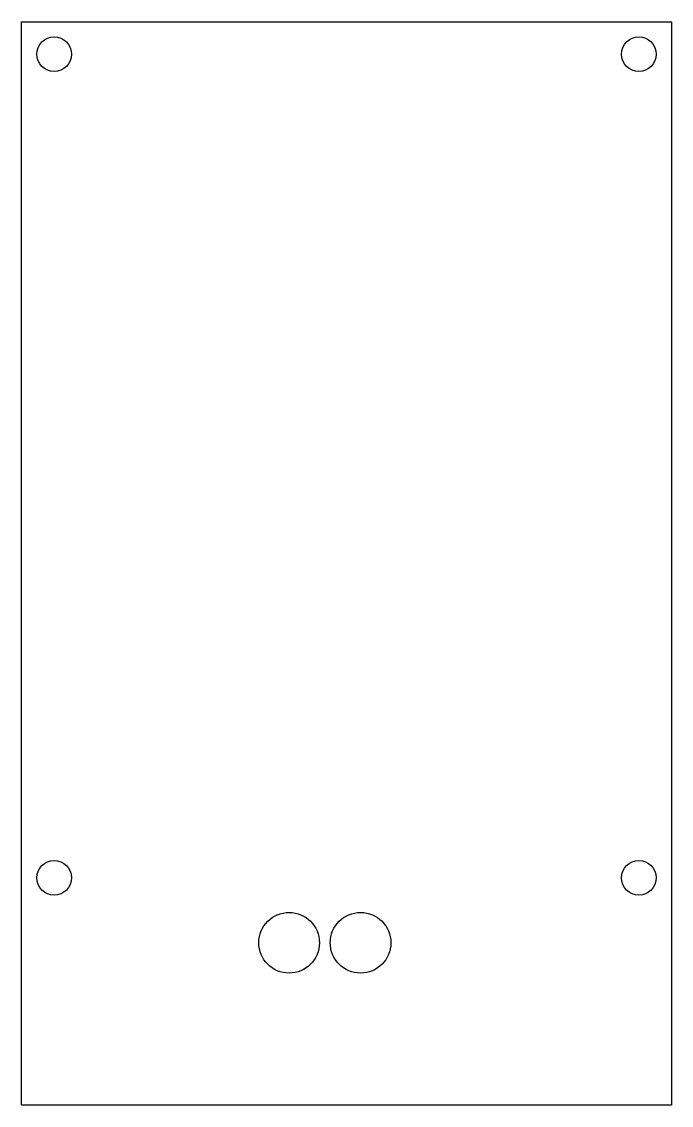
# Model space of a CAD drawing. Header units: millimetres. Extents: x -28 to 32, y -5 to 95.
import ezdxf

# ---------------------------------------------------------------- set-up
doc = ezdxf.new("R2010")
doc.units = ezdxf.units.MM

msp = doc.modelspace()

# ---------------------------------------------------------------- linework, layer by layer
at = {"color": 7, "linetype": 'Continuous', "lineweight": 25}
for p, q in [((-28, -5), (-28, 95)), ((-28, 95), (32, 95)), ((32, 95), (32, -5)), ((32, -5), (-28, -5))]:
    msp.add_line(p, q, dxfattribs=at)
for centre, radius in [((-25, 92), 1.6), ((29, 92), 1.6), ((-25, 16), 1.6), ((29, 16), 1.6), ((-3.3, 10), 2.8), ((3.3, 10), 2.8)]:
    msp.add_circle(centre, radius, dxfattribs=at)

doc.saveas('drawing.dxf')
